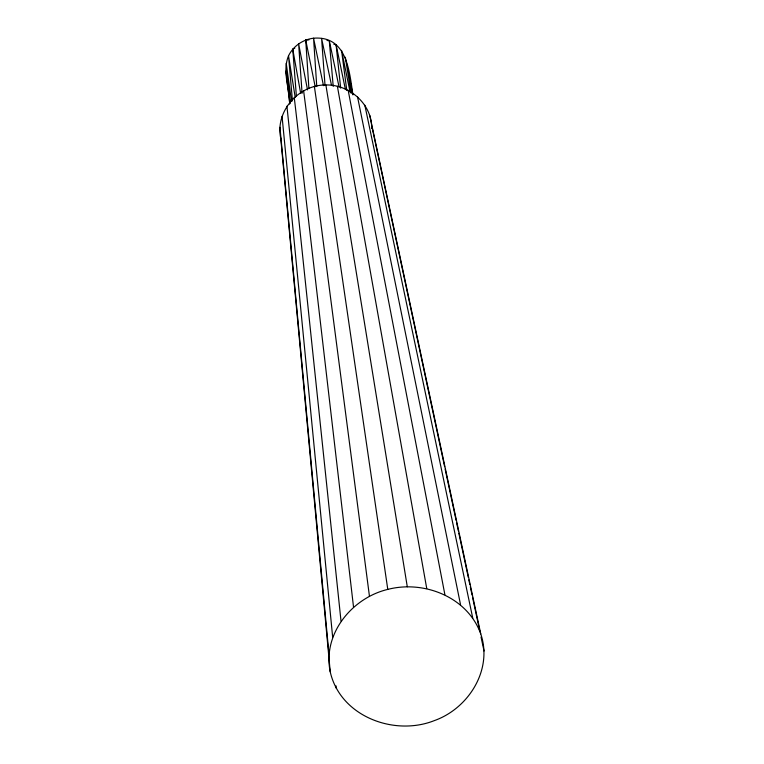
<?xml version="1.0" encoding="UTF-8"?>
<svg xmlns="http://www.w3.org/2000/svg" width="764" height="764" viewBox="0 0 764 764"><rect width="100%" height="100%" fill="white"/><g stroke="black" fill="none" stroke-linecap="round" stroke-linejoin="round"><path stroke-width="1.15" d="M371.667 128.342C372.154 104.21 349.482 84.365 325.884 84.966C298.724 84.718 274.906 111.238 280.76 138.351L330.239 671.862C340.267 716.326 394.033 736.563 434.248 720.643C468.533 708.524 493 669.78 480.747 633.891L369.709 115.24M330.239 671.862C322.351 634.053 351.812 597.954 387.778 589.397C424.115 579.952 467.616 597.142 480.747 633.891M352.939 94.851C349.301 70.603 346.713 35.564 313.555 38.2C302.888 39.48 293.233 46.126 288.525 55.82C282.126 71.31 289.508 88.146 289.632 104.085M296.384 96.14L292.755 49.163L294.808 48.161M308.904 88.443L305.715 40.034L308.962 39.862M327.002 40.492L329.274 40.616L339.092 87.096M333.811 44.216L336.084 44.694L345.452 89.598M280.76 138.351L281.496 140.442M286.748 74.299L285.965 71.071L289.69 103.025M371.82 126.127L444.638 466.718M445.135 469.048L456.108 520.38M456.605 522.71L458.352 530.875M458.849 533.205L468.332 577.527M468.829 579.866L469.822 584.527M470.318 586.857L472.066 595.022M472.563 597.362L479.802 631.188M481.043 637.014L484.042 651.014M364.839 105.222L472.763 618.162M331.557 85.511L321.587 38.401L325.034 85.472M323.478 85.663L313.555 38.2L316.773 86.561M350.103 92.148L341.546 50.357L346.799 90.41M305.715 40.034L315.198 86.685M357.504 96.703L460.558 604.811M352.777 94.602L345.29 57.204L351.125 93.275M307.529 89.904L298.619 43.777L302.076 93.313M348.155 90.228L444.896 594.736M292.755 49.163L300.682 93.456M337.382 86.236L426.751 588.576M325.884 84.966L407.288 586.752M295.238 97.525L288.525 55.82L292.459 100.944M314.376 86.504L387.778 589.397M291.485 101.058L286.213 63.297L290.158 103.226M303.604 90.763L369.461 596.331M294.255 97.458L353.531 607.103M336.084 44.694L340.668 88.127M286.92 106.167L341.002 621.008M282.05 116.329L332.655 637.138M336.026 685.871L336.255 688.249M289.766 99.664L289.986 102.004M279.958 127.282L328.998 654.452M329.274 40.616L333.219 86.408"/></g></svg>
